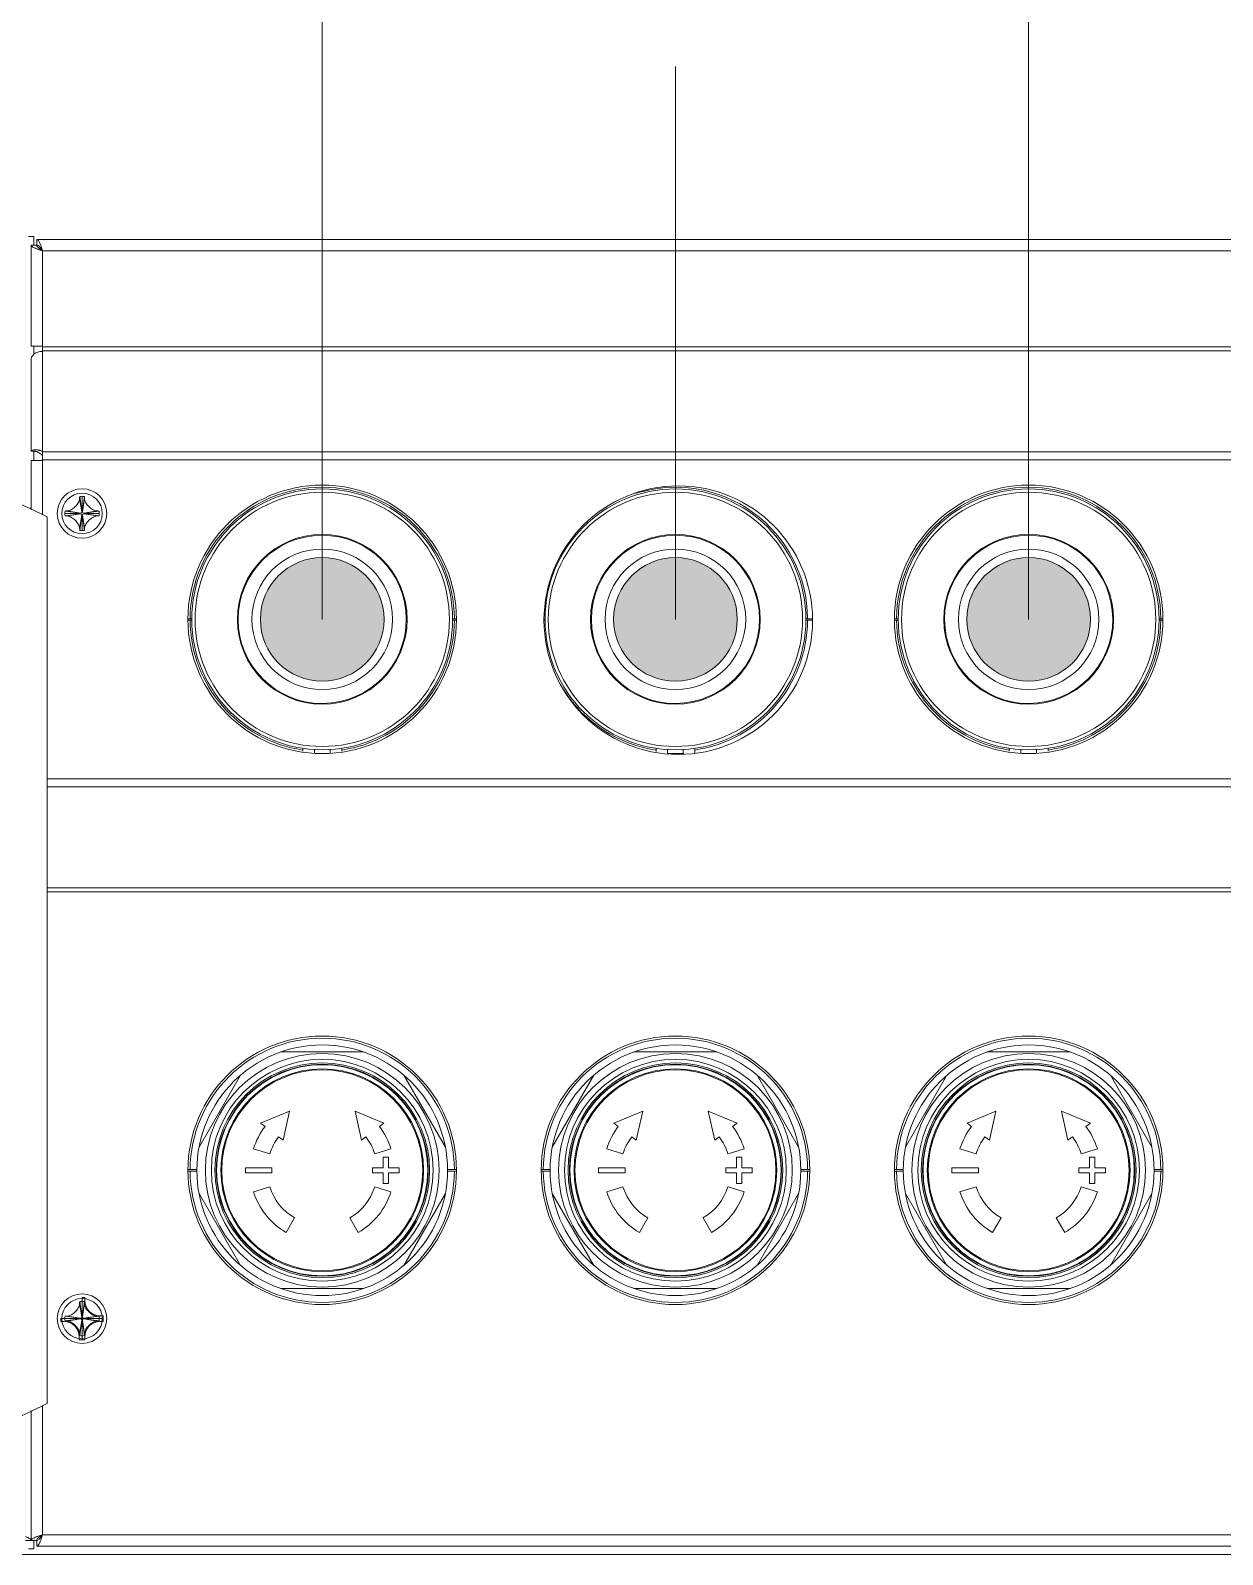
# Model space of a CAD drawing. Header units: millimetres. Extents: x 206 to 1899, y -454 to 296.
# Drawn here: x 637.1 to 647.65, y 49.66 to 63.15 of the extents above; entities that cross this region are included whole.
import ezdxf

# ---------------------------------------------------------------- set-up
doc = ezdxf.new("R2010")
doc.units = ezdxf.units.MM
doc.layers.add('细实线', color=7, linetype='Continuous', lineweight=15)

msp = doc.modelspace()

# ---------------------------------------------------------------- hatches: boundary and pattern name
at = {"lineweight": 9}
h = msp.add_hatch(color=256, dxfattribs=at)
h.dxf.hatch_style = 1
h.paths.add_polyline_path([(639.138, 57.938, 1), (640.232, 57.938, 1)])
h = msp.add_hatch(color=256, dxfattribs=at)
h.dxf.hatch_style = 1
h.paths.add_polyline_path([(642.263, 57.938, 1), (643.357, 57.938, 1)])
h = msp.add_hatch(color=256, dxfattribs=at)
h.dxf.hatch_style = 1
h.paths.add_polyline_path([(645.388, 57.938, 1), (646.482, 57.938, 1)])

# ---------------------------------------------------------------- linework, layer by layer
for p, q in [((639.685, 57.938), (639.685, 65.935)), ((645.935, 57.938), (645.935, 65.935)), ((642.81, 57.938), (642.81, 62.83))]:
    msp.add_line(p, q, dxfattribs=at)
at = {"layer": '细实线', "linetype": 'Continuous', "lineweight": 9}
for p, q in [((637.085, 61.325), (637.135, 61.325)), ((637.11, 61.25), (637.11, 60.355)), ((637.16, 61.25), (637.11, 61.25)), ((637.135, 61.325), (637.135, 61.25)), ((637.16, 61.25), (637.16, 61.3)), ((656.873, 61.3), (637.16, 61.3)), ((637.21, 58.863), (637.21, 61.2)), ((637.21, 61.2), (656.823, 61.2)), ((637.21, 60.355), (637.11, 60.355)), ((637.135, 60.355), (637.135, 60.284)), ((656.823, 60.349), (637.21, 60.349)), ((656.823, 60.314), (637.21, 60.314)), ((637.11, 59.425), (637.11, 60.239)), ((637.11, 59.425), (637.147, 59.425)), ((637.11, 58.908), (637.11, 59.343)), ((637.11, 59.343), (637.21, 59.343)), ((637.135, 59.425), (637.135, 59.343)), ((637.16, 59.422), (637.171, 59.416)), ((637.21, 59.42), (656.823, 59.42)), ((637.21, 59.349), (656.823, 59.349)), ((637.539, 59.008), (637.558, 58.891)), ((637.54, 59.026), (637.558, 58.894)), ((637.56, 58.894), (637.56, 59.027)), ((637.581, 59.026), (637.563, 58.894)), ((637.582, 59.008), (637.563, 58.891)), ((637.098, 58.922), (637.11, 58.922)), ((637.251, 51), (637.251, 58.844)), ((637.408, 58.875), (637.541, 58.875)), ((637.41, 58.896), (637.542, 58.878)), ((637.41, 58.855), (637.542, 58.873)), ((637.427, 58.897), (637.545, 58.878)), ((637.427, 58.854), (637.545, 58.873)), ((637.539, 58.742), (637.558, 58.86)), ((637.54, 58.725), (637.558, 58.857)), ((637.542, 58.878), (637.545, 58.878)), ((637.542, 58.873), (637.545, 58.873)), ((637.542, 58.873), (637.545, 58.873)), ((637.558, 58.891), (637.558, 58.894)), ((637.558, 58.86), (637.558, 58.857)), ((637.558, 58.857), (637.558, 58.86)), ((637.56, 58.856), (637.56, 58.724)), ((637.563, 58.894), (637.563, 58.891)), ((637.563, 58.891), (637.563, 58.894)), ((637.563, 58.86), (637.563, 58.857)), ((637.563, 58.86), (637.563, 58.857)), ((637.582, 58.742), (637.563, 58.86)), ((637.581, 58.725), (637.563, 58.857)), ((637.693, 58.897), (637.576, 58.878)), ((637.579, 58.878), (637.576, 58.878)), ((637.579, 58.878), (637.576, 58.878)), ((637.579, 58.873), (637.576, 58.873)), ((637.579, 58.873), (637.576, 58.873)), ((637.693, 58.854), (637.576, 58.873)), ((637.71, 58.896), (637.579, 58.878)), ((637.579, 58.875), (637.712, 58.875)), ((637.71, 58.855), (637.579, 58.873)), ((638.498, 57.944), (638.531, 57.944)), ((638.498, 57.931), (638.531, 57.931)), ((640.84, 57.944), (640.873, 57.944)), ((640.84, 57.931), (640.873, 57.931)), ((641.648, 57.931), (641.656, 57.931)), ((641.656, 57.944), (641.649, 57.944)), ((643.965, 57.944), (644.021, 57.944)), ((643.965, 57.931), (644.023, 57.931)), ((644.748, 57.944), (644.781, 57.944)), ((644.748, 57.931), (644.781, 57.931)), ((647.09, 57.944), (647.123, 57.944)), ((647.09, 57.931), (647.123, 57.931)), ((639.513, 56.797), (639.513, 56.773)), ((639.616, 56.75), (639.616, 56.788)), ((639.754, 56.788), (639.754, 56.75)), ((639.857, 56.797), (639.857, 56.773)), ((642.638, 56.797), (642.638, 56.77)), ((642.741, 56.75), (642.741, 56.788)), ((642.879, 56.788), (642.879, 56.75)), ((642.982, 56.797), (642.982, 56.75)), ((645.763, 56.797), (645.763, 56.773)), ((645.866, 56.75), (645.866, 56.788)), ((646.004, 56.788), (646.004, 56.75)), ((646.107, 56.797), (646.107, 56.773)), ((642.883, 56.75), (642.741, 56.75)), ((637.251, 56.526), (656.823, 56.526)), ((637.251, 56.455), (656.823, 56.455)), ((656.823, 55.562), (637.251, 55.562)), ((656.823, 55.526), (637.251, 55.526)), ((639.318, 54.11), (640.052, 54.11)), ((642.443, 54.11), (643.177, 54.11)), ((645.568, 54.11), (646.302, 54.11)), ((638.595, 53.268), (638.962, 53.904)), ((640.408, 53.904), (640.775, 53.268)), ((641.72, 53.268), (642.087, 53.904)), ((643.533, 53.904), (643.9, 53.268)), ((644.845, 53.268), (645.212, 53.904)), ((646.658, 53.904), (647.025, 53.268)), ((639.14, 53.481), (639.395, 53.587)), ((639.395, 53.587), (639.338, 53.329)), ((639.975, 53.587), (640.231, 53.481)), ((640.032, 53.329), (639.975, 53.587)), ((642.265, 53.481), (642.52, 53.587)), ((642.52, 53.587), (642.463, 53.329)), ((643.1, 53.587), (643.356, 53.481)), ((643.157, 53.329), (643.1, 53.587)), ((645.39, 53.481), (645.645, 53.587)), ((645.645, 53.587), (645.588, 53.329)), ((646.225, 53.587), (646.481, 53.481)), ((646.282, 53.329), (646.225, 53.587)), ((639.179, 53.451), (639.14, 53.481)), ((640.231, 53.481), (640.191, 53.451)), ((642.304, 53.451), (642.265, 53.481)), ((643.356, 53.481), (643.316, 53.451)), ((645.429, 53.451), (645.39, 53.481)), ((646.481, 53.481), (646.441, 53.451)), ((639.338, 53.329), (639.298, 53.36)), ((640.072, 53.36), (640.032, 53.329)), ((642.463, 53.329), (642.423, 53.36)), ((643.197, 53.36), (643.157, 53.329)), ((645.588, 53.329), (645.548, 53.36)), ((646.322, 53.36), (646.282, 53.329)), ((639.22, 53.209), (639.077, 53.254)), ((640.293, 53.254), (640.15, 53.209)), ((640.224, 53.18), (640.271, 53.18)), ((640.224, 53.086), (640.224, 53.18)), ((640.271, 53.18), (640.271, 53.086)), ((642.345, 53.209), (642.202, 53.254)), ((643.418, 53.254), (643.275, 53.209)), ((643.349, 53.18), (643.396, 53.18)), ((643.349, 53.086), (643.349, 53.18)), ((643.396, 53.18), (643.396, 53.086)), ((645.47, 53.209), (645.327, 53.254)), ((646.543, 53.254), (646.4, 53.209)), ((646.474, 53.18), (646.521, 53.18)), ((646.474, 53.086), (646.474, 53.18)), ((646.521, 53.18), (646.521, 53.086)), ((638.498, 53.069), (638.576, 53.069)), ((638.498, 53.056), (638.576, 53.056)), ((639.005, 53.086), (639.24, 53.086)), ((639.005, 53.039), (639.005, 53.086)), ((639.24, 53.039), (639.005, 53.039)), ((639.24, 53.086), (639.24, 53.039)), ((640.13, 53.086), (640.224, 53.086)), ((640.13, 53.039), (640.13, 53.086)), ((640.224, 53.039), (640.13, 53.039)), ((640.224, 52.946), (640.224, 53.039)), ((640.271, 53.086), (640.365, 53.086)), ((640.365, 53.039), (640.271, 53.039)), ((640.271, 53.039), (640.271, 52.946)), ((640.365, 53.086), (640.365, 53.039)), ((640.795, 53.069), (640.873, 53.069)), ((640.795, 53.056), (640.873, 53.056)), ((641.623, 53.069), (641.701, 53.069)), ((641.623, 53.056), (641.701, 53.056)), ((642.13, 53.086), (642.365, 53.086)), ((642.13, 53.039), (642.13, 53.086)), ((642.365, 53.039), (642.13, 53.039)), ((642.365, 53.086), (642.365, 53.039)), ((643.255, 53.086), (643.349, 53.086)), ((643.255, 53.039), (643.255, 53.086)), ((643.349, 53.039), (643.255, 53.039)), ((643.349, 52.946), (643.349, 53.039)), ((643.396, 53.086), (643.49, 53.086)), ((643.49, 53.039), (643.396, 53.039)), ((643.396, 53.039), (643.396, 52.946)), ((643.49, 53.086), (643.49, 53.039)), ((643.92, 53.069), (643.998, 53.069)), ((643.92, 53.056), (643.998, 53.056)), ((644.748, 53.069), (644.826, 53.069)), ((644.748, 53.056), (644.826, 53.056)), ((645.255, 53.086), (645.49, 53.086)), ((645.255, 53.039), (645.255, 53.086)), ((645.49, 53.039), (645.255, 53.039)), ((645.49, 53.086), (645.49, 53.039)), ((646.38, 53.086), (646.474, 53.086)), ((646.38, 53.039), (646.38, 53.086)), ((646.474, 53.039), (646.38, 53.039)), ((646.474, 52.946), (646.474, 53.039)), ((646.521, 53.086), (646.615, 53.086)), ((646.615, 53.039), (646.521, 53.039)), ((646.521, 53.039), (646.521, 52.946)), ((646.615, 53.086), (646.615, 53.039)), ((647.045, 53.069), (647.123, 53.069)), ((647.045, 53.056), (647.123, 53.056)), ((639.077, 52.871), (639.22, 52.916)), ((640.15, 52.916), (640.293, 52.871)), ((640.271, 52.946), (640.224, 52.946)), ((642.202, 52.871), (642.345, 52.916)), ((643.275, 52.916), (643.418, 52.871)), ((643.396, 52.946), (643.349, 52.946)), ((645.327, 52.871), (645.47, 52.916)), ((646.4, 52.916), (646.543, 52.871)), ((646.521, 52.946), (646.474, 52.946)), ((638.962, 52.221), (638.595, 52.857)), ((640.775, 52.857), (640.408, 52.221)), ((642.087, 52.221), (641.72, 52.857)), ((643.9, 52.857), (643.533, 52.221)), ((645.212, 52.221), (644.845, 52.857)), ((647.025, 52.857), (646.658, 52.221)), ((639.441, 52.641), (639.366, 52.511)), ((640.004, 52.511), (639.929, 52.641)), ((642.566, 52.641), (642.491, 52.511)), ((643.129, 52.511), (643.054, 52.641)), ((645.691, 52.641), (645.616, 52.511)), ((646.254, 52.511), (646.179, 52.641)), ((637.56, 51.563), (637.56, 51.938)), ((637.586, 51.907), (637.586, 51.936)), ((640.052, 52.016), (639.318, 52.016)), ((643.177, 52.016), (642.443, 52.016)), ((646.302, 52.016), (645.568, 52.016)), ((637.539, 51.883), (637.558, 51.766)), ((637.54, 51.901), (637.558, 51.769)), ((637.56, 51.769), (637.56, 51.902)), ((637.581, 51.901), (637.563, 51.769)), ((637.582, 51.883), (637.563, 51.766)), ((637.373, 51.75), (637.748, 51.75)), ((637.374, 51.725), (637.403, 51.725)), ((637.408, 51.75), (637.541, 51.75)), ((637.41, 51.771), (637.542, 51.753)), ((637.41, 51.73), (637.542, 51.748)), ((637.427, 51.772), (637.545, 51.753)), ((637.427, 51.729), (637.545, 51.748)), ((637.539, 51.617), (637.558, 51.735)), ((637.54, 51.6), (637.558, 51.732)), ((637.542, 51.753), (637.545, 51.753)), ((637.542, 51.748), (637.545, 51.748)), ((637.542, 51.748), (637.545, 51.748)), ((637.558, 51.766), (637.558, 51.769)), ((637.558, 51.735), (637.558, 51.732)), ((637.558, 51.732), (637.558, 51.735)), ((637.56, 51.731), (637.56, 51.599)), ((637.563, 51.769), (637.563, 51.766)), ((637.563, 51.766), (637.563, 51.769)), ((637.563, 51.735), (637.563, 51.732)), ((637.563, 51.735), (637.563, 51.732)), ((637.582, 51.617), (637.563, 51.735)), ((637.581, 51.6), (637.563, 51.732)), ((637.693, 51.772), (637.576, 51.753)), ((637.579, 51.753), (637.576, 51.753)), ((637.579, 51.753), (637.576, 51.753)), ((637.579, 51.748), (637.576, 51.748)), ((637.579, 51.748), (637.576, 51.748)), ((637.693, 51.729), (637.576, 51.748)), ((637.71, 51.771), (637.579, 51.753)), ((637.579, 51.75), (637.712, 51.75)), ((637.71, 51.73), (637.579, 51.748)), ((637.746, 51.776), (637.717, 51.776)), ((637.746, 51.725), (637.717, 51.725)), ((637.535, 51.593), (637.535, 51.564)), ((637.586, 51.593), (637.586, 51.564)), ((637.21, 49.838), (637.21, 50.982)), ((637.11, 49.788), (637.11, 50.936)), ((637.06, 49.788), (637.11, 49.788)), ((637.16, 49.788), (637.11, 49.788)), ((637.135, 49.788), (637.135, 49.713)), ((637.16, 49.788), (637.16, 49.738)), ((656.823, 49.838), (637.21, 49.838)), ((593.648, 49.663), (668.798, 49.663)), ((637.085, 49.713), (637.135, 49.713)), ((637.16, 49.738), (656.873, 49.738))]:
    msp.add_line(p, q, dxfattribs=at)
msp.add_lwpolyline([(637.147, 59.425), (637.148, 59.424), (637.16, 59.422)], dxfattribs=at)
for centre, radius in [((637.56, 58.875), 0.219), ((639.685, 57.938), 1.188), ((639.685, 57.938), 1.154), ((642.835, 57.931), 1.188), ((642.81, 57.938), 1.154), ((645.935, 57.938), 1.188), ((645.935, 57.938), 1.154), ((637.56, 58.875), 0.179), ((639.685, 57.938), 1.125), ((642.81, 57.938), 1.125), ((645.935, 57.938), 1.125), ((639.685, 57.938), 0.751), ((642.81, 57.938), 0.751), ((645.935, 57.938), 0.751), ((639.685, 57.938), 0.622), ((642.81, 57.938), 0.622), ((645.935, 57.938), 0.622), ((639.685, 57.938), 0.547), ((642.81, 57.938), 0.547), ((645.935, 57.938), 0.547), ((639.685, 53.063), 1.188), ((642.81, 53.063), 1.188), ((645.935, 53.063), 1.188), ((639.685, 53.063), 1.109), ((639.685, 53.063), 1.034), ((642.81, 53.063), 1.109), ((642.81, 53.063), 1.034), ((645.935, 53.063), 1.109), ((645.935, 53.063), 1.034), ((639.685, 53.063), 0.981), ((639.685, 53.063), 0.95), ((639.685, 53.063), 0.938), ((639.685, 53.063), 0.934), ((639.685, 53.063), 0.897), ((639.685, 53.063), 0.889), ((642.81, 53.063), 0.981), ((642.81, 53.063), 0.95), ((642.81, 53.063), 0.938), ((642.81, 53.063), 0.934), ((642.81, 53.063), 0.897), ((642.81, 53.063), 0.889), ((645.935, 53.063), 0.981), ((645.935, 53.063), 0.95), ((645.935, 53.063), 0.938), ((645.935, 53.063), 0.934), ((645.935, 53.063), 0.897), ((645.935, 53.063), 0.889), ((637.56, 51.75), 0.219), ((637.56, 51.75), 0.179)]:
    msp.add_circle(centre, radius, dxfattribs=at)
for centre, radius, start, end in [((637.21, 60.17), 0.139, 90.0019, 91.7765), ((634.938, 54.372), 5.035, 62.6574, 117.3426), ((637.144, 59.295), 0.144, 78.9231, 84.0081), ((637.142, 59.282), 0.158, 77.1973, 78.9898), ((637.085, 59.249), 0.188, 54.2514, 55.0285), ((639.685, 57.938), 1.169, 0.3064, 179.6936), ((642.81, 57.938), 1.169, 0.3064, 107.8548), ((645.935, 57.938), 1.169, 0.3064, 179.6936), ((639.701, 58.886), 2.166, 176.3078, 176.7611), ((637.56, 58.875), 0.152, 82.1836, 97.8164), ((635.431, 58.887), 2.154, 3.2377, 3.6934), ((637.56, 58.875), 0.152, 172.1836, 187.8164), ((637.549, 56.735), 2.166, 93.2389, 93.6922), ((637.549, 61.016), 2.166, 266.3078, 266.7611), ((637.56, 58.875), 0.0188, 172.1881, 187.8119), ((637.56, 58.875), 0.0187, 180, 187.8164), ((637.545, 58.891), 0.0131, 270, 0), ((637.545, 58.86), 0.0131, 0, 90), ((637.545, 58.86), 0.0131, 360, 90), ((637.56, 58.875), 0.0188, 82.1881, 97.8119), ((637.56, 58.875), 0.0188, 262.1881, 277.8119), ((637.56, 58.875), 0.0187, 262.1836, 277.8164), ((637.56, 58.875), 0.0187, 82.1836, 90), ((637.576, 58.891), 0.0131, 180, 270), ((637.576, 58.891), 0.0131, 180, 270), ((637.576, 58.86), 0.0131, 90, 180), ((637.576, 58.86), 0.0131, 90, 180), ((637.56, 58.875), 0.0188, 352.1881, 7.8119), ((637.56, 58.875), 0.0187, 352.1836, 7.8164), ((637.571, 56.735), 2.166, 86.3078, 86.7611), ((637.571, 61.016), 2.166, 273.2389, 273.6922), ((637.56, 58.875), 0.152, 352.1836, 7.8164), ((639.69, 58.864), 2.154, 183.2377, 183.6934), ((637.56, 58.875), 0.152, 262.1836, 277.8164), ((635.42, 58.864), 2.166, 356.3078, 356.7611), ((639.685, 57.938), 0.744, 270.3567, 270), ((642.81, 57.938), 0.744, 270.3567, 270), ((645.935, 57.938), 0.744, 270.3567, 270), ((639.685, 57.938), 1.169, 180.3064, 261.527), ((639.685, 57.938), 1.169, 278.473, 359.6936), ((642.81, 57.938), 1.169, 278.473, 359.6936), ((645.935, 57.938), 1.169, 180.3064, 261.527), ((645.935, 57.938), 1.169, 278.473, 359.6936), ((639.686, 57.938), 0.744, 269.9468, 270.3035), ((642.81, 57.938), 1.169, 212.6622, 261.527), ((642.811, 57.938), 0.744, 269.9468, 270.3035), ((645.936, 57.938), 0.744, 269.9468, 270.3035), ((639.685, 53.063), 1.169, 0.3064, 179.6936), ((642.81, 53.063), 1.169, 0.3064, 179.6936), ((645.935, 53.063), 1.169, 0.3064, 179.6936), ((639.685, 53.063), 0.637, 142.5, 162.5), ((639.685, 53.063), 0.637, 17.5, 37.5), ((642.81, 53.063), 0.637, 142.5, 162.5), ((642.81, 53.063), 0.637, 17.5, 37.5), ((645.935, 53.063), 0.637, 142.5, 162.5), ((645.935, 53.063), 0.637, 17.5, 37.5), ((639.685, 53.063), 0.487, 142.5, 162.5), ((639.685, 53.063), 0.487, 17.5, 37.5), ((642.81, 53.063), 0.487, 142.5, 162.5), ((642.81, 53.063), 0.487, 17.5, 37.5), ((645.935, 53.063), 0.487, 142.5, 162.5), ((645.935, 53.063), 0.487, 17.5, 37.5), ((639.685, 53.063), 1.169, 180.3064, 359.6936), ((642.81, 53.063), 1.169, 180.3064, 359.6936), ((645.935, 53.063), 1.169, 180.3064, 359.6936), ((639.685, 53.063), 0.637, 197.5, 240), ((639.685, 53.063), 0.487, 197.5, 240), ((639.685, 53.063), 0.487, 300, 342.5), ((639.685, 53.063), 0.637, 300, 342.5), ((642.81, 53.063), 0.637, 197.5, 240), ((642.81, 53.063), 0.487, 197.5, 240), ((642.81, 53.063), 0.487, 300, 342.5), ((642.81, 53.063), 0.637, 300, 342.5), ((645.935, 53.063), 0.637, 197.5, 240), ((645.935, 53.063), 0.487, 197.5, 240), ((645.935, 53.063), 0.487, 300, 342.5), ((645.935, 53.063), 0.637, 300, 342.5), ((637.56, 51.75), 0.188, 82.1836, 90), ((639.701, 51.761), 2.166, 176.3078, 176.7611), ((637.56, 51.75), 0.152, 82.1836, 97.8164), ((635.431, 51.762), 2.154, 3.2377, 3.6934), ((637.717, 51.907), 0.131, 180, 270), ((637.56, 51.75), 0.188, 180, 187.8164), ((637.403, 51.593), 0.131, 0, 90), ((637.56, 51.75), 0.152, 172.1836, 187.8164), ((637.549, 49.61), 2.166, 93.2389, 93.6922), ((637.549, 53.891), 2.166, 266.3078, 266.7611), ((637.56, 51.75), 0.0188, 172.1881, 179.9955), ((637.56, 51.75), 0.0188, 180.0045, 187.8119), ((637.56, 51.75), 0.0187, 180, 187.8164), ((637.545, 51.766), 0.0131, 270, 0), ((637.545, 51.735), 0.0131, 0, 90), ((637.545, 51.735), 0.0131, 360, 90), ((637.56, 51.75), 0.0188, 90.0045, 97.8119), ((637.56, 51.75), 0.0188, 262.1881, 269.9955), ((637.56, 51.75), 0.0187, 262.1836, 277.8164), ((637.56, 51.75), 0.0188, 82.1881, 89.9955), ((637.56, 51.75), 0.0187, 82.1836, 90), ((637.56, 51.75), 0.0188, 270.0045, 277.8119), ((637.576, 51.766), 0.0131, 180, 270), ((637.576, 51.766), 0.0131, 180, 270), ((637.576, 51.735), 0.0131, 90, 180), ((637.576, 51.735), 0.0131, 90, 180), ((637.56, 51.75), 0.0188, 0.0045, 7.8119), ((637.56, 51.75), 0.0187, 352.1836, 7.8164), ((637.56, 51.75), 0.0188, 352.1881, 359.9955), ((637.717, 51.593), 0.131, 90, 180), ((637.571, 49.61), 2.166, 86.3078, 86.7611), ((637.571, 53.891), 2.166, 273.2389, 273.6922), ((637.56, 51.75), 0.152, 352.1836, 7.8164), ((637.56, 51.75), 0.188, 352.1836, 7.8164), ((637.56, 51.75), 0.188, 262.1836, 277.8164), ((639.69, 51.739), 2.154, 183.2377, 183.6934), ((637.56, 51.75), 0.152, 262.1836, 277.8164), ((635.42, 51.739), 2.166, 356.3078, 356.7611), ((634.938, 55.472), 5.035, 242.6574, 297.3426)]:
    msp.add_arc(centre, radius, start, end, dxfattribs=at)
for points, knots in [([(637.11, 61.25), (637.11, 61.245), (637.118, 61.236), (637.131, 61.229), (637.141, 61.225), (637.146, 61.223)], [0, 0, 0, 0, 0.359924, 0.644291, 1, 1, 1, 1]), ([(637.16, 61.3), (637.166, 61.3), (637.174, 61.292), (637.182, 61.279), (637.186, 61.27), (637.188, 61.265)], [0, 0, 0, 0, 0.359924, 0.644291, 1, 1, 1, 1]), ([(637.16, 61.25), (637.16, 61.241), (637.172, 61.226), (637.191, 61.212), (637.204, 61.204), (637.21, 61.2)], [0, 0, 0, 0, 0.400766, 0.683902, 1, 1, 1, 1]), ([(637.16, 61.25), (637.17, 61.25), (637.184, 61.238), (637.198, 61.219), (637.206, 61.207), (637.21, 61.2)], [0, 0, 0, 0, 0.400766, 0.683902, 1, 1, 1, 1]), ([(637.188, 61.265), (637.188, 61.264), (637.19, 61.259), (637.192, 61.254), (637.194, 61.25)], [0, 0, 0, 0, 0.239617, 1, 1, 1, 1]), ([(637.194, 61.25), (637.195, 61.246), (637.201, 61.23), (637.206, 61.213), (637.21, 61.2)], [0, 0, 0, 0, 0.236192, 1, 1, 1, 1]), ([(637.146, 61.223), (637.147, 61.222), (637.152, 61.22), (637.156, 61.218), (637.16, 61.217)], [0, 0, 0, 0, 0.239617, 1, 1, 1, 1]), ([(637.16, 61.217), (637.164, 61.215), (637.181, 61.21), (637.197, 61.204), (637.21, 61.2)], [0, 0, 0, 0, 0.236192, 1, 1, 1, 1]), ([(637.11, 60.239), (637.11, 60.248), (637.116, 60.267), (637.138, 60.29), (637.169, 60.305), (637.193, 60.309), (637.206, 60.309)], [0, 0, 0, 0, 0.210206, 0.445139, 0.71168, 1, 1, 1, 1]), ([(637.11, 59.425), (637.11, 59.43), (637.123, 59.437), (637.14, 59.44), (637.153, 59.439), (637.159, 59.439)], [0, 0, 0, 0, 0.326869, 0.621602, 1, 1, 1, 1]), ([(637.171, 59.416), (637.173, 59.416), (637.18, 59.411), (637.187, 59.407), (637.193, 59.403)], [0, 0, 0, 0, 0.205324, 1, 1, 1, 1]), ([(637.177, 59.436), (637.179, 59.435), (637.191, 59.432), (637.202, 59.428), (637.21, 59.425)], [0, 0, 0, 0, 0.237927, 1, 1, 1, 1]), ([(637.195, 59.401), (637.196, 59.401), (637.201, 59.397), (637.206, 59.393), (637.21, 59.389)], [0, 0, 0, 0, 0.237037, 1, 1, 1, 1]), ([(637.427, 58.897), (637.434, 58.897), (637.448, 58.9), (637.467, 58.909), (637.484, 58.921), (637.5, 58.935), (637.514, 58.951), (637.526, 58.969), (637.535, 58.988), (637.538, 59.002), (637.539, 59.008)], [0, 0, 0, 0, 0.122892, 0.24762, 0.373529, 0.500002, 0.626475, 0.752383, 0.87711, 1, 1, 1, 1]), ([(637.582, 59.008), (637.582, 59.002), (637.584, 58.991), (637.59, 58.978), (637.596, 58.966), (637.606, 58.951), (637.62, 58.935), (637.636, 58.921), (637.651, 58.911), (637.663, 58.905), (637.676, 58.9), (637.686, 58.897), (637.693, 58.897)], [0, 0, 0, 0, 0.122867, 0.185103, 0.247698, 0.373566, 0.499998, 0.62643, 0.752299, 0.814896, 0.87713, 1, 1, 1, 1]), ([(637.539, 58.742), (637.538, 58.749), (637.536, 58.759), (637.531, 58.772), (637.524, 58.785), (637.514, 58.799), (637.5, 58.815), (637.484, 58.829), (637.47, 58.839), (637.457, 58.846), (637.444, 58.851), (637.434, 58.853), (637.427, 58.854)], [0, 0, 0, 0, 0.122867, 0.185103, 0.247698, 0.373566, 0.499998, 0.62643, 0.752299, 0.814896, 0.87713, 1, 1, 1, 1]), ([(637.693, 58.854), (637.686, 58.853), (637.673, 58.85), (637.654, 58.841), (637.636, 58.829), (637.62, 58.815), (637.606, 58.799), (637.594, 58.782), (637.585, 58.763), (637.582, 58.749), (637.582, 58.742)], [0, 0, 0, 0, 0.122892, 0.24762, 0.373529, 0.500002, 0.626475, 0.752383, 0.87711, 1, 1, 1, 1]), ([(637.427, 51.772), (637.434, 51.772), (637.448, 51.775), (637.467, 51.784), (637.484, 51.796), (637.5, 51.81), (637.514, 51.826), (637.526, 51.844), (637.535, 51.863), (637.538, 51.877), (637.539, 51.883)], [0, 0, 0, 0, 0.122892, 0.24762, 0.373529, 0.500002, 0.626475, 0.752383, 0.87711, 1, 1, 1, 1]), ([(637.582, 51.883), (637.582, 51.877), (637.584, 51.866), (637.59, 51.853), (637.596, 51.841), (637.606, 51.826), (637.62, 51.81), (637.636, 51.796), (637.651, 51.786), (637.663, 51.78), (637.676, 51.775), (637.686, 51.772), (637.693, 51.772)], [0, 0, 0, 0, 0.122867, 0.185103, 0.247698, 0.373566, 0.499998, 0.62643, 0.752299, 0.814896, 0.87713, 1, 1, 1, 1]), ([(637.539, 51.617), (637.538, 51.624), (637.536, 51.634), (637.531, 51.647), (637.524, 51.66), (637.514, 51.674), (637.5, 51.69), (637.484, 51.704), (637.47, 51.714), (637.457, 51.721), (637.444, 51.726), (637.434, 51.728), (637.427, 51.729)], [0, 0, 0, 0, 0.122867, 0.185103, 0.247698, 0.373566, 0.499998, 0.62643, 0.752299, 0.814896, 0.87713, 1, 1, 1, 1]), ([(637.693, 51.729), (637.686, 51.728), (637.673, 51.725), (637.654, 51.716), (637.636, 51.704), (637.62, 51.69), (637.606, 51.674), (637.594, 51.657), (637.585, 51.638), (637.582, 51.624), (637.582, 51.617)], [0, 0, 0, 0, 0.122892, 0.24762, 0.373529, 0.500002, 0.626475, 0.752383, 0.87711, 1, 1, 1, 1]), ([(637.11, 49.788), (637.11, 49.789), (637.11, 49.792), (637.107, 49.796), (637.102, 49.801), (637.094, 49.806), (637.08, 49.814), (637.067, 49.818), (637.06, 49.821)], [0, 0, 0, 0, 0.068214, 0.146508, 0.241305, 0.355434, 0.642631, 1, 1, 1, 1]), ([(637.11, 49.788), (637.11, 49.793), (637.118, 49.802), (637.131, 49.809), (637.141, 49.813), (637.146, 49.815)], [0, 0, 0, 0, 0.359924, 0.644291, 1, 1, 1, 1]), ([(637.146, 49.815), (637.147, 49.816), (637.152, 49.818), (637.156, 49.82), (637.16, 49.821)], [0, 0, 0, 0, 0.239617, 1, 1, 1, 1]), ([(637.16, 49.788), (637.16, 49.797), (637.172, 49.812), (637.191, 49.826), (637.204, 49.834), (637.21, 49.838)], [0, 0, 0, 0, 0.400766, 0.683902, 1, 1, 1, 1]), ([(637.16, 49.788), (637.17, 49.788), (637.184, 49.8), (637.198, 49.819), (637.206, 49.831), (637.21, 49.838)], [0, 0, 0, 0, 0.400766, 0.683902, 1, 1, 1, 1]), ([(637.16, 49.821), (637.164, 49.822), (637.181, 49.828), (637.197, 49.834), (637.21, 49.838)], [0, 0, 0, 0, 0.236192, 1, 1, 1, 1]), ([(637.16, 49.738), (637.166, 49.738), (637.174, 49.746), (637.182, 49.759), (637.186, 49.768), (637.188, 49.773)], [0, 0, 0, 0, 0.359924, 0.644291, 1, 1, 1, 1]), ([(637.188, 49.773), (637.188, 49.774), (637.19, 49.779), (637.192, 49.784), (637.194, 49.788)], [0, 0, 0, 0, 0.239617, 1, 1, 1, 1]), ([(637.194, 49.788), (637.195, 49.792), (637.201, 49.808), (637.206, 49.825), (637.21, 49.838)], [0, 0, 0, 0, 0.236192, 1, 1, 1, 1])]:
    msp.add_open_spline(points, degree=3, knots=knots, dxfattribs=at)

doc.saveas('drawing.dxf')
